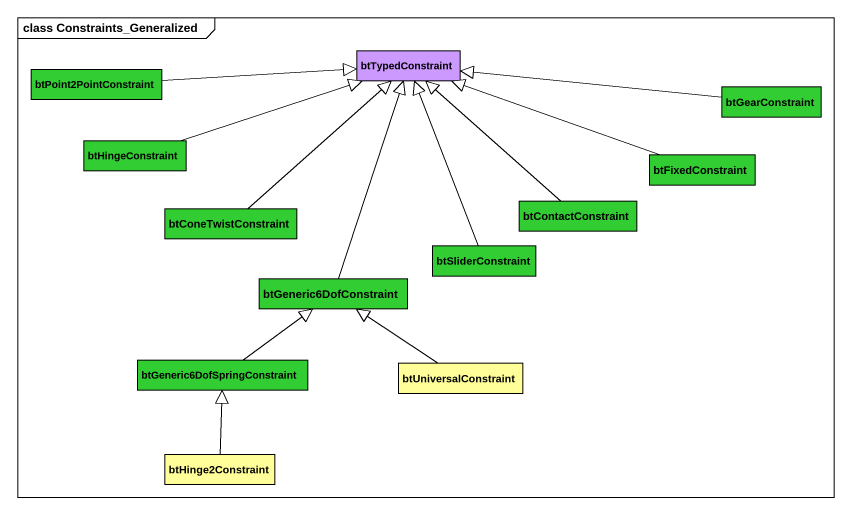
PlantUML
@startuml
mainframe class Constraints_Generalized
hide circle
hide empty members
class btPoint2PointConstraint #32CD32
class btTypedConstraint #CC99FF
class btGearConstraint #32CD32
class btHingeConstraint #32CD32
class btFixedConstraint #32CD32
class btConeTwistConstraint #32CD32
class btSliderConstraint #32CD32
class btContactConstraint #32CD32
class btGeneric6DofConstraint #32CD32
class "btGeneric6DofSpringConstraint" as btGeneric6DofSpringConstrain #32CD32
class btUniversalConstraint #FFFE99
class btHinge2Constraint #FFFE99
btPoint2PointConstraint -right-|> btTypedConstraint
btGearConstraint -left-|> btTypedConstraint
btHingeConstraint -right-|> btTypedConstraint
btFixedConstraint -left-|> btTypedConstraint
btConeTwistConstraint -up-|> btTypedConstraint
btSliderConstraint -up-|> btTypedConstraint
btContactConstraint -up-|> btTypedConstraint
btGeneric6DofConstraint -up-|> btTypedConstraint
btGeneric6DofSpringConstrain -up-|> btGeneric6DofConstraint
btUniversalConstraint -up-|> btGeneric6DofConstraint
btHinge2Constraint -up-|> btGeneric6DofSpringConstrain
@enduml
